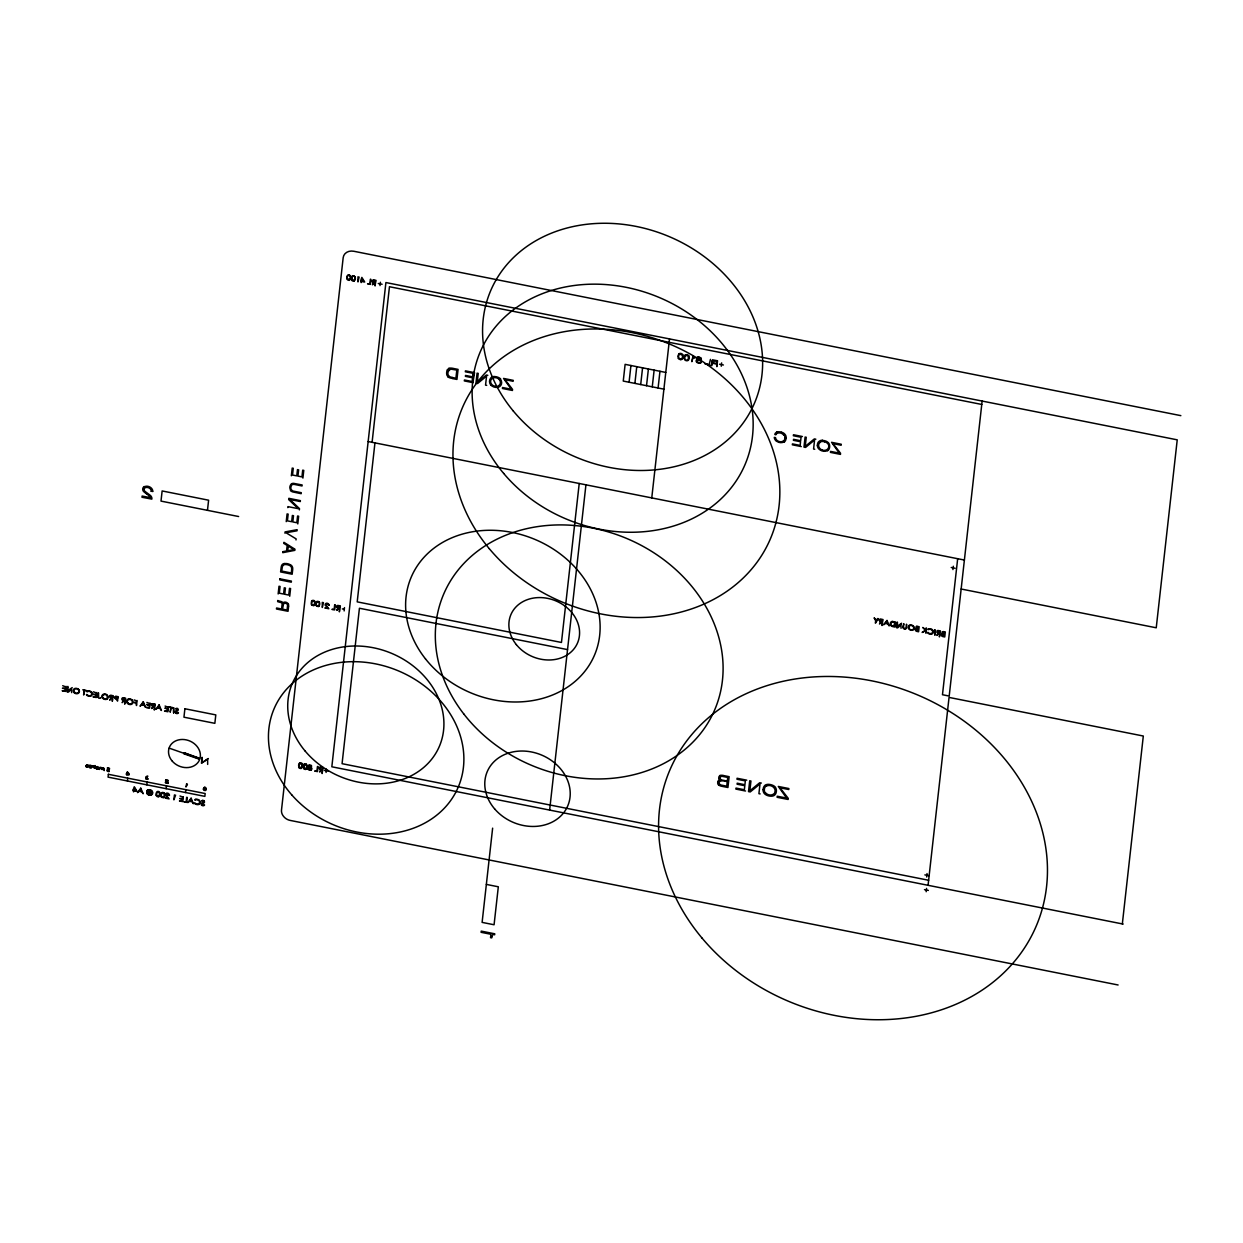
<?xml version="1.0" encoding="UTF-8"?>
<svg xmlns="http://www.w3.org/2000/svg" width="1243" height="1243" viewBox="0 0 1243 1243"><rect width="100%" height="100%" fill="white"/><g stroke="black" fill="none" stroke-linecap="round" stroke-linejoin="round"><path stroke-width="1.5" d="M763.078 789.647L763.078 789.958A6.697 5.593 23 0 0 764.336 793.547A6.852 5.718 23 0 0 768.298 795.784L768.671 795.893A11.218 9.369 23 0 0 769.821 796.095L770.893 796.188A6.448 5.376 23 0 0 774.14 795.473A6.852 5.718 23 0 0 776.191 792.257A7.8 6.51 23 0 0 775.212 786.974A6.572 5.485 23 0 0 771.794 784.97L771.095 784.737A11.218 9.369 23 0 0 769.945 784.488L769.215 784.395A6.697 5.593 23 0 0 765.284 785.063A7.8 6.51 23 0 0 763.186 789.662M786.135 437.831L786.073 436.697A5.127 4.288 23 0 0 784.908 434.258A5.252 4.397 23 0 0 782.251 432.44L781.303 432.129M177.842 709.629L176.615 708.898A2.47 2.066 23 0 0 175.978 709.318L175.822 708.665A4.754 3.962 23 0 1 176.382 708.37A1.678 1.398 23 0 1 177.096 708.386L177.19 708.386A1.616 1.336 23 0 1 177.889 708.634L177.951 710.545A4.335 3.62 23 0 1 177.531 710.778L177.019 711.027A3.76 3.139 23 0 0 175.931 711.602L175.76 711.928M903.49 627.606L904.034 628.337M110.021 696.562L110.472 697.354A2.859 2.377 23 0 0 111.186 697.572L112.383 697.82L112.569 696.127L111.513 695.909A1.864 1.554 23 0 0 110.674 695.878L110.301 696.018M115.024 697.478L115.506 698.364A2.968 2.47 23 0 0 116.189 698.566L117.386 698.815L117.572 697.121L116.516 696.903A1.989 1.663 23 0 0 115.677 696.872L115.319 696.997M122.482 699.079L123.041 699.871A2.377 1.989 23 0 0 123.647 700.042L124.844 700.306L125.03 698.597L124.051 698.411A3.03 2.533 23 0 0 123.181 698.364L123.181 698.364M152.066 704.843L152.563 705.729A2.968 2.47 23 0 0 153.231 705.931L154.427 706.179L154.629 704.486L153.635 704.284A2.222 1.849 23 0 0 152.718 704.237L152.345 704.377M337.148 606.646L337.63 607.532A2.968 2.47 23 0 0 338.314 607.734L339.51 607.982L339.696 606.273L338.717 606.087A2.222 1.849 23 0 0 337.801 606.04L337.443 606.164M98.026 696.562L98.446 692.802L98.617 696.608A2.735 2.284 23 0 0 98.601 697.183M316.344 603.927L316.375 603.554A5.05 4.226 23 0 1 316.608 602.482A2.315 1.927 23 0 1 317.043 602.063L317.089 602.016M62.709 685.701L65.444 686.757L65.273 688.311L62.43 688.249L65.211 688.808L64.993 690.797L62.15 690.735L65.506 691.403L66.065 686.369M93.443 691.807L96.177 692.864L96.006 694.417L93.241 694.386L95.96 694.915L95.727 696.903L92.976 696.857L96.255 697.509L96.814 692.475M94.732 768.112L95.012 765.564L95.043 768.267M104.148 768.609C103.992 773.783 104.987 767.273 102.563 768.158M152.532 491.436L151.211 491.249M134.182 699.918L136.435 700.866L136.248 702.419L133.902 702.466L136.202 702.916L136.497 705.511L137.056 700.477M127.392 780.977L127.718 778.149M146.892 702.435L149.548 703.476L149.362 705.03L146.658 704.486L149.315 705.527L149.098 707.516L146.332 707.469L149.611 708.122L150.17 703.087M146.829 784.83L147.14 782.002M148.554 793.298L148.88 791.325A2.3 1.927 23 0 1 149.3 791.107L149.346 791.123A1.694 1.414 23 0 1 151.102 791.822A2.082 1.74 23 0 1 150.931 793.904L149.75 793.966M165.086 706.055L167.821 707.112L167.65 708.665L164.853 708.106L167.587 709.163L167.37 711.136L164.527 711.089L167.883 711.757L168.458 706.723M166.174 788.683L166.484 785.84M174.44 794.883L173.88 799.855L175.589 795.116M207.472 510.329L208.606 500.199L162.134 490.954L161 501.1L238.625 516.529M180.017 796.002L182.659 797.027L182.488 798.581L179.738 798.55L182.441 799.078L182.224 800.989L179.458 800.958L182.737 801.611L183.296 796.654M185.518 792.521L185.828 789.693M186.652 797.322L186.155 801.844L183.886 801.828L186.668 802.388L187.227 797.431M278.152 593.968L279.007 586.245L280.079 586.463L279.333 593.191L283.59 594.045L284.29 587.799L285.439 588.032L284.74 594.263L288.749 595.071L289.51 588.343L290.567 588.545L289.712 596.267M284.942 533.185L285.082 531.911L297.139 529.673L297.015 530.808L285.999 532.75L296.114 538.887L296.005 539.944M286.232 521.64L287.086 513.918L288.158 514.12L287.397 520.864L291.67 521.703L292.369 515.472L293.503 515.705L292.82 521.936L296.828 522.728L297.59 516L298.646 516.218L297.792 523.94M287.801 507.61L287.91 506.616L298.32 508.682L288.687 499.608L288.827 498.334L300.386 500.634L300.293 501.55L289.883 499.484L299.501 508.636L299.345 509.91M291.344 475.805L292.214 468.083L293.27 468.285L292.525 475.028L296.782 475.867L297.481 469.636L298.631 469.854L297.932 476.1L301.956 476.892L302.702 470.165L303.774 470.382L302.904 478.104M283.062 605.527L282.643 609.21L287.071 610.08L287.475 606.475A7.163 5.982 23 0 0 287.459 604.751L287.226 604.253A2.268 1.896 23 0 0 283.87 603.663M288.562 606.475L288.034 611.292L276.474 608.992L276.583 607.998L281.586 608.992L282.052 604.751A2.253 1.88 23 0 0 280.794 602.218M357.984 276.785L357.984 281.928L359.118 277.018M322.294 602.311L322.31 607.454L323.444 602.544M370.352 279.24L369.855 283.777L367.586 283.839L370.367 284.383L370.927 279.364M334.678 604.766L334.165 609.303L331.897 609.365L334.693 609.909L335.253 604.89M317.462 766.465L316.949 771.002L314.681 771.048L317.462 771.608L318.037 766.574M380.032 285.579L380.405 282.254M326.086 772.447L326.458 769.122M344.125 610.919L344.497 607.594M372.092 442.322L389.463 286.729L981.768 404.457M374.951 442.881L357.207 601.861L561.463 642.46L579.222 483.48M492.632 828.149L482.113 922.384L494.077 924.761L498.319 886.787L486.355 884.41M491.824 936.756L491.7 937.89L490.55 937.673L490.923 934.27L481.088 932.312L481.227 931.116L494.745 933.804L494.636 934.783A2.921 2.439 23 0 0 492.57 934.907A3.869 3.232 23 0 0 491.902 936.771M549.624 810.079L585.935 484.817M629.067 382.222L630.931 365.504M634.893 383.388L636.758 366.669M640.704 384.538L642.569 367.819M646.531 385.703L648.395 368.985M652.264 386.837L654.129 370.119M658.091 388.002L659.955 371.284M651.767 497.899L669.511 338.919M721.266 366.234L721.639 362.894M925.957 628.088L925.755 629.921L922.85 627.466L925.382 630.217L922.12 632.454L925.662 630.776L925.973 633.231L926.532 628.197M952.93 569.574L953.303 566.233M957.669 558.713L942.474 694.728L949.201 696.064L982.141 401.069M926.656 876.983L927.029 873.58M926.175 891.728L926.548 888.403M928.07 885.296L949.046 697.416L1143.311 736.027L1122.336 923.906M303.836 766.154L303.789 766.543A5.05 4.226 23 0 0 303.774 767.661A3.139 2.61 23 0 0 304.24 768.407M473.195 381.011L474.546 372.667L465.441 370.849L465.348 371.781L473.055 373.304L472.651 376.847L465.519 375.433L465.426 376.349L472.558 377.763L472.138 381.523L464.431 380.001L464.323 380.917L473.257 382.689M165.816 780.573L168.256 781.21L168.054 780.418A1.663 1.383 23 0 0 165.909 779.889L165.894 779.858M942.707 632.64L943.049 632.159A1.771 1.476 23 0 1 943.934 632.174L943.95 633.759A3.03 2.533 23 0 1 943.266 633.573L942.707 632.765M347.527 276.21L347.589 276.024A1.569 1.321 23 0 1 349.842 275.558M352.189 277.142L352.266 276.956A1.569 1.321 23 0 1 354.504 276.49L354.426 276.692M85.783 766.045L86.482 767.149L87.942 766.884M184.088 752.776L183.731 753.724L198.492 758.898L198.756 757.935L184.088 752.776L198.616 758.416M161.683 793.655L162.957 792.972L164.138 794.075A4.055 3.387 23 0 1 164.169 795.069L164.123 795.691A4.055 3.387 23 0 1 163.905 796.639A1.88 1.569 23 0 1 163.284 797.229L161.404 796.188A3.947 3.294 23 0 1 161.683 793.655M88.377 765.921L87.663 764.771L86.342 765.284M915.392 629.176L915.423 629.113A1.896 1.585 23 0 0 916.961 631.428L918.593 631.755L919.152 626.721L917.924 626.488A2.641 2.206 23 0 0 916.914 626.379M942.458 631.941L943.08 631.63A2.641 2.206 23 0 1 943.965 631.693L945.301 631.926L944.742 636.96L943.095 636.634A2.284 1.911 23 0 1 941.743 635.934A1.833 1.523 23 0 1 941.914 633.946M448.49 370.445L450.976 369.14L456.818 370.088L455.917 378.229L452.141 377.468M109.213 771.017L109.229 771.468A1.864 1.554 23 0 1 107.147 771.002L107.255 769.293A1.989 1.663 23 0 1 108.359 769.215M201.49 803.413L201.568 803.32A6.464 5.392 23 0 1 202.656 802.683L203.526 802.341M102.112 767.91L101.988 768.065A1.927 1.616 23 0 0 101.522 767.723L101.413 767.63A2.035 1.709 23 0 0 100.854 767.459C99.176 766.108 99.3 771.81 99.906 768.345A1.678 1.398 23 0 1 100.124 767.754M283.777 603.57L283.42 604.051A7.038 5.873 23 0 0 283.078 605.527M877.76 618.501L876.051 620.257L874.155 617.787L875.662 620.77L875.398 623.178L878.413 618.626M681.801 358.668C685.142 353.898 676.518 352.251 678.942 358.108A1.88 1.569 23 0 0 681.785 358.652M166.624 794.028L169.436 795.489A2.766 2.315 23 0 0 169.048 794.153A1.88 1.569 23 0 0 165.707 795.38M151.926 703.942L152.78 703.678M309.181 765.564L311.061 766.03L310.051 767.086A1.631 1.352 23 0 1 309.056 766.511L309.025 766.48M312.413 601.084L312.366 601.13A2.315 1.927 23 0 0 311.962 601.55M153.309 706.459L151.739 708.541C156.836 700.322 152.563 718.967 155.251 704.097L154.101 703.864A8.887 7.427 23 0 0 153.293 703.74L153.293 703.74M697.913 357.673L697.743 359.305M102.408 768.221L102.439 768.19A1.725 1.429 23 0 0 102.221 768.749C102.19 771.53 101.802 766.574 100.232 767.708M905.65 628.476L905.153 628.616A1.694 1.414 23 0 1 903.987 628.399M915.92 628.694L915.811 628.756A2.3 1.927 23 0 0 915.47 629.005M177.423 710.188L176.568 710.576A6.464 5.392 23 0 0 175.465 711.214A1.647 1.383 23 0 0 177.563 713.498A2.952 2.455 23 0 0 178.464 712.907L177.935 712.519M202.034 803.708L202.189 803.6A6.728 5.625 23 0 1 203.184 803.133A9.897 8.266 23 0 1 203.634 802.869L203.945 802.729M149.176 791.527L150.869 792.941L149.02 792.879A2.377 1.973 23 0 1 148.942 792.117L148.942 792.071A1.554 1.305 23 0 1 149.16 791.558M165.801 779.905L165.583 781.101M85.938 765.859L87.787 765.812M712.472 360.206L712.705 360.113A3.527 2.937 23 0 1 714.305 360.175L717.522 360.781L716.854 366.654L716.481 364.044L713.466 363.453A1.973 1.647 23 0 0 712.674 363.376A1.694 1.414 23 0 0 712.239 363.997L712.037 364.758A3.418 2.843 23 0 1 711.788 365.644L711.043 365.504A6.821 5.702 23 0 0 711.353 364.587L711.555 363.857A2.393 2.004 23 0 1 711.804 363.205M697.385 360.252C695.055 362.086 700.306 363.546 701.332 361.682A3.03 2.533 23 0 1 700.524 363.111M163.517 797.68L161.621 797.338A2.206 1.849 23 0 1 160.844 796.25M373.242 280.514L373.49 280.452A2.377 1.989 23 0 1 374.096 280.514L375.386 280.747L375.2 282.456L374.127 282.239A1.833 1.538 23 0 1 372.791 281.71M87.771 766.993L86.264 766.667M102.252 767.817L103.06 767.879A2.595 2.175 23 0 1 103.713 768.065M109.027 771.142C104.428 770.272 110.503 770.07 109.539 768.376L107.318 767.925L109.182 768.594L108.84 769.386M86.559 764.989L87.958 765.253M312.568 600.959L314.044 601.255A1.88 1.569 23 0 1 314.463 602.063A4.04 3.372 23 0 1 314.106 604.58M317.229 601.892L318.705 602.171A1.88 1.569 23 0 1 319.14 602.979A4.04 3.372 23 0 1 318.783 605.512M304.69 764.507L306.586 765.533M942.085 633.852L942.178 633.821A2.75 2.3 23 0 1 942.753 633.728A3.605 3.014 23 0 1 942.318 633.293L942.225 633.2A2.02 1.694 23 0 1 942.303 631.864M916.899 628.958L915.905 629.579L916.448 630.683A2.222 1.849 23 0 0 917.334 630.978L917.971 629.098A5.764 4.817 23 0 0 917.334 629.005L917.334 629.005M110.736 695.319L109.99 695.49A1.802 1.507 23 0 0 109.446 696.422L111.264 698.1L109.617 700.166C114.946 692.506 110.565 709.458 113.206 695.738L112.056 695.521A8.887 7.427 23 0 0 111.248 695.381L111.093 695.365M202.469 800.461L202.562 800.445A2.75 2.3 23 0 1 203.899 800.632M115.77 696.329L114.449 697.37L115.459 698.861A4.91 4.102 23 0 0 116.298 699.094C118.675 701.58 116.656 702.916 118.209 696.733L117.06 696.5A9.758 8.142 23 0 0 116.205 696.375L115.987 696.344M146.177 777.341L145.819 778.848A2.004 1.663 23 0 0 147.948 779.19C149.595 777.932 144.701 780.029 146.254 777.605A3.03 2.533 23 0 1 147.125 777.636L147.233 777.388A1.864 1.554 23 0 1 146.425 777.093C148.865 776.347 147.699 775.15 145.944 776.984A1.896 1.585 23 0 0 146.348 777.326L146.363 777.357M822.478 440.426L823.456 440.519A10.317 8.608 23 0 1 824.824 440.783L825.15 440.877A5.904 4.941 23 0 1 828.708 443.129A5.485 4.584 23 0 1 829.609 445.615L829.656 446.781A11.109 9.276 23 0 1 829.532 447.682L829.314 448.521A5.485 4.584 23 0 1 827.652 450.696M943.266 634.179L943.453 634.194A6.448 5.376 23 0 1 944.121 634.287L943.484 636.198A3.216 2.688 23 0 1 942.52 635.857L942.38 634.365A1.6 1.336 23 0 1 943.033 634.132M680.682 359.584L680.527 359.569A2.657 2.222 23 0 1 678.305 358.419M338.22 605.527L338.376 605.543A8.887 7.427 23 0 1 339.184 605.667L340.333 605.9C337.63 620.754 341.918 602.125 336.822 610.344L338.391 608.262A4.661 3.884 23 0 1 337.381 607.936L337.257 607.889A1.958 1.631 23 0 1 336.791 607.33A1.678 1.398 23 0 1 336.977 605.714A1.88 1.569 23 0 1 337.863 605.465M86.668 766.076L87.492 766.17A4.335 3.62 23 0 0 88.253 766.108M123.616 697.851L123.71 697.867A8.887 7.427 23 0 1 124.518 697.991L125.667 698.224C122.964 713.078 127.252 694.449 122.156 702.668L123.803 700.601A3.791 3.17 23 0 1 122.669 700.229M495.429 376.613L495.102 376.582A6.215 5.19 23 0 0 491.436 377.142M1180.85 415.644L353.789 251.257A9.96 8.313 23 0 0 343.177 257.689L281.493 810.156A9.944 8.297 23 0 0 283.73 816.589A9.664 8.064 23 0 0 290.225 820.427L1118.11 984.984M378.26 283.497L382.114 284.259M710.468 359.367L709.131 364.541L704.874 363.702L709.815 365.256M714.414 360.734L716.791 361.216L716.543 363.484L714.088 362.987A2.797 2.331 23 0 1 712.674 362.505L712.907 360.734A3.123 2.61 23 0 1 714.399 360.796M700.648 359.445L701.316 359.584A3.356 2.812 23 0 0 700.912 357.937M719.557 364.23L723.41 364.991M665.766 372.434L625.12 364.354L623.256 381.073L663.902 389.152M802.403 436.526L793.469 434.755L793.345 435.734L801.051 437.272L800.663 440.737L793.531 439.323L793.422 440.317L800.554 441.731L800.15 445.414L792.444 443.891L792.335 444.808L801.269 446.579M815.843 439.199L814.367 438.903L805.231 446.361L806.256 437.287L805.107 437.054L803.972 447.123L805.542 447.433L814.569 440.038L813.575 449.034L814.709 449.251M487.831 375.308L486.355 375.013L477.234 382.393L478.229 373.397L477.079 373.164L475.96 383.232L477.514 383.543L486.557 376.132L485.547 385.128L486.697 385.361M775.958 434.677L774.809 434.444A4.568 3.822 23 0 1 776.797 432.129M840.532 454.394L830.448 452.39L830.557 451.395L839.258 453.12L831.583 442.322L841.247 444.248L841.138 445.243L833.028 443.627L840.641 453.4M452.763 378.618L456.942 379.441L458.077 369.389L453.881 368.549A10.861 9.058 23 0 0 448.863 368.223M512.52 390.488L502.436 388.484L502.545 387.505L511.23 389.23L503.555 378.431L513.235 380.358L513.126 381.275L505.015 379.659L512.629 389.51M368.146 441.529L964.397 560.049M951.237 567.492L955.09 568.253M961.15 589.011L1156.239 627.793L1177.23 439.836L385.905 282.549L331.834 766.791L1123.159 924.077M901.61 623.24L897.166 626.27C898.875 613.017 892.179 636.369 900.911 624.328L901.051 628.274M918.018 628.601L917.862 626.985A2.222 1.849 23 0 0 916.946 626.938L916.697 628.01M150.481 497.697L142.122 496.035L141.982 497.247L151.832 499.127A4.646 3.869 23 0 0 151.724 497.495A5.733 4.786 23 0 0 150.823 495.91A5.687 4.739 23 0 0 150.263 495.351L146.456 492.477A9.385 7.846 23 0 1 144.825 491.171A2.626 2.191 23 0 1 144.204 490.224L144.172 490.115M567.538 649.607L359.429 608.247L342.074 763.684L928.63 880.262M329.084 605.263L327.064 603.647L326.148 605.31A4.661 3.9 23 0 0 326.427 605.745L326.598 605.978M342.338 608.899L344.311 609.288M722.991 775.446L729.144 776.673L727.932 787.503L721.857 786.306A10.146 8.468 23 0 1 720.303 785.902L718.982 785.219A2.284 1.911 23 0 1 718.594 784.861M746.763 780.169L737.083 778.258L736.975 779.237L745.334 780.899L744.914 784.737L737.208 783.199L737.099 784.193L744.806 785.716L744.355 789.756L735.996 788.093L735.872 789.087L745.551 791.014M761.353 783.074L759.706 782.748L749.855 790.781L750.943 781.008L749.715 780.759L748.504 791.605L750.228 791.946L760.001 783.96L758.914 793.671L760.141 793.92M788.171 799.482L777.108 797.291L777.232 796.219L786.648 798.099L778.32 786.446L788.885 788.544L788.777 789.538L780.014 787.798L788.295 798.426M72.218 687.597L67.775 690.688C69.515 677.466 62.756 700.524 71.504 688.762L71.659 692.631M86.078 690.347L82.877 689.71L84.136 690.471L83.623 695.008L84.71 690.58L86.016 690.844M172.637 707.547L169.436 706.925L170.695 707.671L170.182 712.208L171.27 707.795L172.575 708.044M924.87 874.886L928.816 875.662M324.314 770.365L328.245 771.142M924.481 889.646L928.335 890.423M208.327 758.541L202.158 762.736L202.096 757.298L201.444 763.171L207.597 759.038L207.674 764.414M91.516 766.962L88.89 766.434A2.098 1.756 23 0 1 89.294 765.377A1.616 1.352 23 0 1 91.516 765.921A1.616 1.352 23 0 1 91.329 767.786L89.341 766.9A1.896 1.585 23 0 0 89.605 767.382M98.554 768.36L95.851 767.832A1.647 1.383 23 0 1 96.41 766.807A1.616 1.352 23 0 1 98.57 767.319A1.616 1.352 23 0 1 98.383 769.199L96.581 769.075A1.647 1.383 23 0 0 98.679 768.407M167.634 783.028L165.257 782.562L168.023 783.401M147.358 793.562L146.954 793.485A3.869 3.216 23 0 0 147.824 794.479A3.325 2.781 23 0 0 150.869 795.038M917.878 628.57L917.94 628.585A2.859 2.377 23 0 1 917.085 628.368A1.896 1.585 23 0 1 916.697 628.01M824.591 441.747L824.855 441.824A4.723 3.947 23 0 1 827.543 443.456M280.638 602.498L279.085 602.047A8.297 6.914 23 0 1 277.655 601.612L277.733 600.478A7.427 6.199 23 0 0 279.535 601.099L280.747 601.441A3.807 3.17 23 0 1 282.379 602.156A2.331 1.942 23 0 1 282.72 603.43A3.139 2.61 23 0 1 283.963 602.249A3.247 2.704 23 0 1 288.034 603.678M693.004 355.98L691.854 361.682L692.988 357.564L694.961 357.953L694.355 357.331A1.6 1.336 23 0 1 692.708 355.98M169.188 748.146L199.501 758.743M937.377 632.92A2.439 2.035 23 0 0 938.527 633.293L936.865 635.391C941.976 627.171 937.688 645.816 940.392 630.947L938.9 630.652A4.817 4.024 23 0 0 937.921 630.512A1.88 1.569 23 0 0 937.051 630.791L937.408 632.889M203.868 800.71L204.505 801.844A1.802 1.507 23 0 1 204.178 802.621M720.318 784.721L720.179 784.659A2.004 1.678 23 0 1 719.65 784.271C716.512 779.843 725.834 780.309 727.202 782.08L726.735 786.182L722.059 785.25A6.557 5.469 23 0 1 720.303 784.753M89.543 767.677L89.589 767.708A1.647 1.383 23 0 0 91.625 767.009M306.415 764.367L306.539 764.445A4.335 3.62 23 0 1 305.933 769.106M299.408 767.925L299.345 767.894A2.346 1.958 23 0 1 298.646 766.853M301.816 763.466L301.863 763.513A4.335 3.62 23 0 1 301.257 768.19M167.479 782.204L166.469 781.505M166.795 782.111L166.95 782.235A4.04 3.372 23 0 1 167.448 782.624L167.556 782.748M146.332 493.689L147.529 494.574A23.353 19.484 23 0 1 149.502 496.159M96.488 769.013L96.395 768.298A1.896 1.585 23 0 0 96.659 768.795M304.255 768.407L306.291 768.158A4.257 3.543 23 0 0 306.508 765.548M316.794 605.776L316.841 605.823A3.139 2.61 23 0 1 316.39 605.046A5.05 4.226 23 0 1 316.359 603.927M312.133 604.859L312.164 604.89A3.139 2.61 23 0 1 311.713 604.114A4.257 3.558 23 0 1 312.024 601.581M372.853 282.301L372.947 282.363A3.791 3.17 23 0 0 374.065 282.72L372.418 284.802C377.748 277.142 373.366 294.094 376.007 280.374L374.516 280.079A4.817 4.024 23 0 0 373.537 279.924L372.714 280.188A1.74 1.461 23 0 0 372.279 281.058M128.309 703.196L128.371 703.243A2.983 2.486 23 0 1 127.578 702.326M93.085 766.341C91.92 763.73 95.556 770.676 93.349 766.853A1.663 1.398 23 0 0 93.147 766.309M205.685 788.062C204.085 785.7 202.36 791.138 205.546 790.284A2.906 2.424 23 0 0 205.701 788.171L205.779 788.155M308.482 766.496L308.652 765.253A1.569 1.305 23 0 1 309.305 764.865L310.968 765.253A1.569 1.305 23 0 1 311.527 765.828L311.434 767.086A1.756 1.461 23 0 1 310.734 767.459M166.717 795.831L166.671 795.753A4.972 4.149 23 0 1 166.344 795.302L166.329 795.225A2.331 1.942 23 0 1 166.453 793.92M166.624 795.691L169.126 798.907L165.195 798.115L167.945 798.239L166.438 796.312A6.774 5.656 23 0 1 165.832 795.349M326.427 605.745L328.867 608.759L324.858 607.967L327.608 607.998L325.915 605.854A4.91 4.102 23 0 1 325.48 605.201M100.512 697.572L100.73 697.96A2.066 1.725 23 0 1 99.937 698.255L99.891 698.255A1.678 1.398 23 0 1 98.43 697.944M167.96 782.904L167.991 782.981A1.896 1.585 23 0 0 167.712 782.469M937.253 632.003L937.688 632.501A1.864 1.554 23 0 0 938.589 632.827L939.568 633.029L939.755 631.335L938.558 631.087A2.968 2.47 23 0 0 937.859 631.009M201.863 804.47L202.78 805.231A1.709 1.414 23 0 0 204.038 804.656L204.567 804.998A2.874 2.408 23 0 1 203.65 805.697A1.958 1.631 23 0 1 201.568 805.091A1.678 1.398 23 0 1 201.148 804.035A3.216 2.688 23 0 1 201.506 803.429M175.745 712.488L176.692 713.14A1.694 1.414 23 0 0 177.858 712.488M879.873 620.599L880.308 621.096A1.864 1.554 23 0 0 881.209 621.422L882.188 621.624L882.375 619.931L881.24 619.698A2.843 2.377 23 0 0 880.448 619.589M319.979 768.609L320.492 769.246A2.377 1.989 23 0 0 321.098 769.417L322.294 769.666L322.481 767.972L321.284 767.739A2.843 2.377 23 0 0 320.554 767.646M98.026 697.261L98.026 697.292A5.966 4.988 23 0 1 98.042 696.562M352.064 279.582L353.991 280.53A2.066 1.725 23 0 0 354.55 280.032M347.387 278.587L349.314 279.597A2.066 1.725 23 0 0 349.889 279.1A5.112 4.257 23 0 0 349.936 275.713M203.93 801.673L202.858 800.958A2.408 2.004 23 0 0 202.05 801.393L201.661 800.958A3.341 2.781 23 0 1 202.469 800.445M817.366 445.569L817.366 445.274A9.649 8.048 23 0 1 817.412 444.652A6.091 5.096 23 0 1 822.431 440.177M891.386 622.588A1.74 1.461 23 0 1 892.598 622.09L892.754 622.09A7.054 5.889 23 0 1 893.981 622.246L894.836 622.401L893.733 626.317A7.707 6.433 23 0 1 892.023 625.835A2.346 1.958 23 0 1 891.107 624.996A2.641 2.206 23 0 1 891.324 622.541M892.256 621.36A3.325 2.766 23 0 0 890.547 625.011A2.937 2.455 23 0 0 891.417 626.068A3.838 3.201 23 0 0 893.018 626.643L894.898 627.047L895.473 622.013L894.23 621.78A9.789 8.173 23 0 0 892.334 621.531M906.52 628.352A3.682 3.076 23 0 0 906.722 627.311L906.535 624.219L906.194 627.264A3.667 3.061 23 0 1 906.1 627.808M906.411 628.29A1.896 1.585 23 0 1 902.962 627.715A5.578 4.661 23 0 1 902.915 626.55L903.832 623.675L903.475 626.876A3.543 2.952 23 0 0 903.443 627.389M909.301 626.052A2.564 2.144 23 0 1 912.782 626.161A2.564 2.144 23 0 1 913.217 629.253A2.564 2.144 23 0 1 909.752 629.3M909.053 628.321A2.331 1.942 23 0 1 909.286 626.239M909.814 629.284A1.663 1.398 23 0 1 909.006 628.337M909.161 625.291A3.465 2.89 23 0 1 913.061 625.742A3.263 2.719 23 0 1 914.025 626.876A3.03 2.517 23 0 1 912.859 630.092A3.03 2.517 23 0 1 908.959 628.942A3.03 2.517 23 0 1 909.41 625.524M916.604 628.538A3.605 3.014 23 0 1 916.169 628.103L916.075 627.995A1.787 1.492 23 0 1 916.775 626.208M932.499 630.838A3.061 2.548 23 0 1 932.747 631.957A2.735 2.284 23 0 1 927.946 632.361L927.464 632.578A3.993 3.341 23 0 0 928.381 633.495L928.443 633.573A4.242 3.543 23 0 0 929.904 634.07A3.201 2.672 23 0 0 932.405 633.744A3.263 2.719 23 0 0 932.623 629.983A3.263 2.735 23 0 0 928.987 628.865A2.268 1.896 23 0 0 927.822 629.393L928.335 629.673A3.309 2.75 23 0 1 929.236 629.284M932.545 630.822A3.543 2.952 23 0 0 931.815 629.983L931.768 629.921A2.704 2.253 23 0 0 929.267 629.346M77.874 689.337A2.688 2.253 23 0 0 75.279 688.824A2.983 2.486 23 0 0 74.425 689.43L74.409 689.43A2.595 2.16 23 0 0 77.967 692.926A2.3 1.927 23 0 0 78.791 691.512A2.315 1.942 23 0 0 78.651 690.378A2.533 2.113 23 0 0 77.843 689.383M78.154 689.042A3.418 2.859 23 0 0 74.425 688.669A3.014 2.517 23 0 0 74.052 692.429M78.169 689.01A3.216 2.688 23 0 1 79.164 690.191M79.117 690.207A3.107 2.595 23 0 1 78.325 693.252M78.356 693.299A3.309 2.766 23 0 1 73.912 692.522M87.942 690.875A4.009 3.356 23 0 0 86.777 691.419L87.165 691.869A2.626 2.191 23 0 1 88.129 691.419A2.859 2.393 23 0 1 90.615 691.916M87.973 690.953A3.543 2.952 23 0 1 92.619 694.138M92.246 694.107A3.372 2.812 23 0 1 91.345 695.831A3.232 2.704 23 0 1 88.859 696.158A3.278 2.75 23 0 1 87.383 695.645A2.626 2.191 23 0 1 86.435 694.682L86.87 694.495A3.03 2.533 23 0 0 90.801 695.521A2.766 2.3 23 0 0 91.438 692.864A2.206 1.849 23 0 0 90.599 691.947M103.977 694.526A2.688 2.253 23 0 1 106.572 695.039M103.045 695.179A1.787 1.492 23 0 1 104.024 694.651M103.635 698.302A2.533 2.113 23 0 1 102.874 695.101M106.478 695.117A2.533 2.113 23 0 1 107.209 696.127M106.541 698.488A2.408 2.004 23 0 1 103.589 698.348M106.618 698.582A2.3 1.927 23 0 0 107.488 697.214A2.315 1.942 23 0 0 107.349 696.08M107.116 699.141A3.325 2.781 23 0 0 107.768 695.925A4.117 3.449 23 0 0 106.991 694.853L106.867 694.697A3.589 2.999 23 0 0 103.06 694.386A3.154 2.641 23 0 0 102.625 698.131A3.341 2.781 23 0 0 107.069 699.125M122.622 700.275A1.569 1.305 23 0 1 122.109 699.654A1.663 1.398 23 0 1 122.311 698.038A1.88 1.569 23 0 1 123.197 697.789M128.806 699.452A2.393 2.004 23 0 1 131.307 700.073A2.61 2.175 23 0 1 131.867 703.305A2.61 2.175 23 0 1 128.34 703.429M128.868 699.591A1.787 1.492 23 0 0 127.889 700.104A2.61 2.175 23 0 0 127.47 702.419M153.309 706.475A4.661 3.884 23 0 1 152.299 706.148L151.662 705.48A1.6 1.336 23 0 1 151.926 703.958M147.296 793.593A3.356 2.812 23 0 0 149.144 794.836A3.216 2.688 23 0 0 150.76 794.79A2.874 2.393 23 0 0 151.273 790.672A3.325 2.781 23 0 0 147.948 790.004A2.175 1.818 23 0 0 147.249 792.366L147.296 792.475A2.579 2.144 23 0 0 147.731 793.081M147.824 793.485A2.983 2.486 23 0 1 147.109 792.614A2.657 2.222 23 0 1 146.86 791.356L146.86 791.309A2.408 2.004 23 0 1 147.047 790.579A2.455 2.051 23 0 1 147.824 790.02A1.663 1.383 23 0 1 148.787 789.725A3.092 2.579 23 0 1 151.428 790.486A3.931 3.278 23 0 1 152.407 791.605A3.698 3.092 23 0 1 152.143 794.401A3.931 3.278 23 0 1 150.869 795.023M158.762 796.639A4.024 3.356 23 0 0 159.461 792.024A1.756 1.461 23 0 0 156.571 792.35A5.485 4.584 23 0 0 156.276 795.318M158.809 796.685A1.554 1.305 23 0 1 156.898 796.297A2.206 1.849 23 0 1 156.167 795.318M164.154 792.941A4.086 3.403 23 0 1 163.486 797.54M160.937 796.25A5.485 4.584 23 0 1 161.264 793.298M161.248 793.283A1.756 1.461 23 0 1 164.014 792.941M195.819 799.28A2.268 1.896 23 0 0 194.669 799.855L195.12 800.228A2.346 1.958 23 0 1 196.083 799.746A2.704 2.253 23 0 1 198.538 800.337L198.662 800.43A3.543 2.952 23 0 1 199.393 801.284A2.486 2.066 23 0 1 198.6 803.739M195.835 799.327A3.263 2.735 23 0 1 199.408 800.476M199.486 800.43A3.17 2.641 23 0 1 199.144 804.081M199.253 804.205A3.232 2.704 23 0 1 196.751 804.501A4.817 4.024 23 0 1 195.291 804.035A4.195 3.496 23 0 1 194.296 803.04L194.84 802.854A2.719 2.268 23 0 0 198.631 803.786M166.453 781.816A2.781 2.331 23 0 1 165.552 781.132M299.392 764.15A2.16 1.802 23 0 1 300.029 763.59L301.909 764.6A4.257 3.543 23 0 1 301.567 767.195L299.579 767.475A3.139 2.61 23 0 1 299.175 766.745A5.05 4.226 23 0 1 299.143 765.626L299.159 765.222A4.925 4.117 23 0 1 299.392 764.165M301.334 768.438A2.906 2.424 23 0 1 299.314 768.096M298.926 766.791A4.661 3.884 23 0 1 299.641 762.953M299.889 762.876A2.906 2.424 23 0 1 301.894 763.342M303.898 766.17A3.636 3.045 23 0 1 304.551 764.398M305.933 769.417A2.906 2.424 23 0 1 303.929 768.951L303.96 768.78A2.346 1.958 23 0 1 303.323 767.786M303.603 767.723A4.661 3.884 23 0 1 304.317 763.886M304.504 763.855A2.906 2.424 23 0 1 306.508 764.196M309.227 767.149A1.756 1.461 23 0 1 308.621 766.527M308.062 769.386A1.771 1.492 23 0 1 309.087 767.102M310.719 767.459A2.051 1.709 23 0 1 311.589 768.19M311.636 768.174A2.16 1.802 23 0 1 311.201 770.054M311.061 769.93A2.035 1.709 23 0 1 308.171 769.324M319.684 767.351A1.74 1.461 23 0 0 320.041 769.51A5.003 4.18 23 0 0 321.176 769.961L319.606 772.027C324.703 763.823 320.414 782.453 323.118 767.584L321.517 767.273A4.817 4.024 23 0 0 320.647 767.149A1.88 1.569 23 0 0 319.777 767.444M313.656 605.45A2.206 1.849 23 0 1 312.009 605.123M314.463 604.813A4.801 4.009 23 0 0 314.51 600.851A2.066 1.725 23 0 0 312.335 600.509A1.787 1.492 23 0 0 311.558 601.192L311.372 604.642L313.935 605.605A2.797 2.346 23 0 0 314.665 604.937M318.317 606.382A2.206 1.849 23 0 1 316.685 606.056M319.187 601.783A4.801 4.009 23 0 1 319.14 605.745M319.342 605.869A2.797 2.346 23 0 1 318.596 606.537L316.048 605.574L316.204 602.109A1.787 1.492 23 0 1 317.012 601.457A2.066 1.725 23 0 1 319.063 601.845M325.278 605.232A1.927 1.616 23 0 1 328.525 604.005A2.595 2.16 23 0 1 329.162 605.263M290.442 490.565A4.739 3.962 23 0 0 293.783 492.135L301.163 493.689L301.272 492.694L294.14 491.28A3.791 3.17 23 0 1 291.452 489.96M290.784 490.379A6.153 5.143 23 0 1 291.53 483.947M291.437 483.838A4.086 3.418 23 0 1 293.721 483.372L302.142 484.972L302.033 485.966L294.902 484.537A3.791 3.17 23 0 0 292.027 484.754A2.191 1.833 23 0 0 291.53 485.329L290.971 486.79A7.846 6.557 23 0 0 290.893 488.577L291.033 489.074A2.3 1.927 23 0 0 291.53 489.897M283.202 565.285A4.956 4.149 23 0 1 284.88 564.524A8.654 7.225 23 0 1 289.774 565.549A4.956 4.149 23 0 1 291.235 566.886A7.178 5.997 23 0 1 291.623 568.175L291.67 568.269A19.251 16.066 23 0 1 291.561 570.568L291.297 572.976L281.788 571.081L282.083 568.471A16.889 14.093 23 0 1 282.425 566.637L282.518 566.357A7.178 5.997 23 0 1 283.171 565.27M284.569 563.514A3.962 3.309 23 0 0 282.472 564.338A5.687 4.739 23 0 0 281.571 565.689A16.221 13.549 23 0 0 281.058 568.269L280.607 571.935L292.167 574.235L292.587 570.553A16.221 13.549 23 0 0 292.664 567.88A5.454 4.552 23 0 0 291.996 566.155A3.667 3.061 23 0 0 290.209 564.664M284.6 563.607A7.691 6.417 23 0 1 290.178 564.71M288.236 603.616A6.122 5.112 23 0 1 288.485 606.444M347.325 278.587A5.485 4.584 23 0 1 347.574 276.241M349.376 279.986A4.009 3.341 23 0 0 349.889 275.418A1.554 1.305 23 0 0 348.071 274.983A3.947 3.294 23 0 0 347.108 278.634M349.547 280.296A2.455 2.051 23 0 1 347.465 279.753A3.045 2.533 23 0 1 346.875 278.712M354.612 276.645A5.112 4.257 23 0 1 354.395 279.939M352.002 279.52A5.485 4.584 23 0 1 352.251 277.173M354.053 280.902A4.009 3.341 23 0 0 354.566 276.334A1.554 1.305 23 0 0 352.732 275.915M354.177 281.058A1.864 1.569 23 0 1 352.095 280.607A2.346 1.958 23 0 1 351.551 279.628M351.8 279.566A4.475 3.729 23 0 1 352.484 275.682M372.745 282.394A2.237 1.864 23 0 1 372.045 281.042M720.831 776.393A4.817 4.024 23 0 1 723.193 776.564L727.714 777.403L727.31 781.086L722.882 780.2A5.096 4.257 23 0 1 720.505 779.377M720.614 779.268A2.206 1.849 23 0 1 720.924 776.549M718.501 784.908A3.589 2.999 23 0 1 717.786 782.173M717.739 782.158A3.139 2.626 23 0 1 718.532 780.697M718.501 780.682A2.983 2.502 23 0 1 720.458 780.184A3.185 2.657 23 0 1 719.044 778.957M719.153 778.91A2.983 2.486 23 0 1 720.023 775.663M719.899 775.446A5.065 4.226 23 0 1 722.975 775.539M773.115 794.355A5.562 4.646 23 0 1 765.579 792.863M766.294 786.182A5.562 4.646 23 0 1 771.856 786.135A5.562 4.646 23 0 1 775.135 790.517A9.711 8.111 23 0 1 774.964 791.62L774.933 791.884A5.36 4.475 23 0 1 773.286 794.541M766.154 786.011A5.578 4.661 23 0 0 764.429 788.979A6.044 5.034 23 0 0 765.315 793.003M448.925 376.318A5.656 4.723 23 0 1 448.847 370.709M449.065 376.241A3.247 2.704 23 0 0 450.525 376.986A8.592 7.178 23 0 0 452.141 377.452M452.763 378.431A10.115 8.452 23 0 1 447.946 377.017M448.101 376.753A4.91 4.086 23 0 1 446.827 374.827A10.27 8.577 23 0 1 447.387 369.87M447.387 369.87A5.5 4.584 23 0 1 448.956 368.518M498.894 386.045A5.531 4.615 23 0 1 494.543 386.06L494.232 386.091A5.19 4.335 23 0 1 490.69 382.393A5.19 4.335 23 0 1 492.414 378.292A5.174 4.319 23 0 1 499.453 379.612M499.406 379.628A5.392 4.506 23 0 1 498.645 385.718M490.721 384.926A6.914 5.764 23 0 1 491.622 377.344M495.444 376.722A7.287 6.075 23 0 1 500.603 378.866M500.323 379.068A6.759 5.64 23 0 1 499.546 386.697A6.852 5.718 23 0 1 490.674 384.926M775.741 434.537A4.817 4.024 23 0 1 783.665 434.988M776.751 432.02A6.759 5.64 23 0 1 781.257 432.253M786.027 437.816A7.272 6.075 23 0 1 784.24 442.135M783.991 441.871A6.215 5.19 23 0 1 775.834 440.519M775.756 440.581A5.889 4.925 23 0 1 774.28 437.381L775.539 437.629A4.413 3.682 23 0 0 776.797 440.177A4.894 4.086 23 0 0 783.261 441.094M784.877 437.956A5.562 4.646 23 0 1 783.385 441.218M784.022 434.801A5.469 4.568 23 0 1 784.954 437.956M827.729 443.347A5.469 4.568 23 0 1 828.009 448.661A5.469 4.568 23 0 1 822.493 450.168M820.209 441.902A5.656 4.708 23 0 1 824.575 441.824M822.213 450.059A5.19 4.335 23 0 1 818.702 446.284A5.19 4.335 23 0 1 820.427 442.182M827.558 450.572A6.852 5.718 23 0 1 818.702 448.816A5.966 4.988 23 0 1 817.397 445.584M682.609 354.706A4.988 4.164 23 0 1 682.205 359.087A2.268 1.896 23 0 1 680.682 359.615M678.46 358.341A4.988 4.164 23 0 1 679.035 353.991M678.896 353.898A2.579 2.16 23 0 1 680.884 353.447A2.704 2.268 23 0 1 682.795 354.643M688.684 355.918A4.988 4.164 23 0 1 688.28 360.299A2.362 1.973 23 0 1 684.613 359.553A4.77 3.978 23 0 1 685.126 355.234M685.033 355.172A2.517 2.113 23 0 1 688.871 355.855M700.399 362.972A3.294 2.75 23 0 1 696.733 362.272A2.02 1.694 23 0 1 696.515 359.973A1.927 1.6 23 0 1 697.696 359.755L696.95 359.196A1.833 1.523 23 0 1 697.416 357.145A2.75 2.3 23 0 1 700.71 358.046M697.789 357.316A2.47 2.051 23 0 1 700.928 359.46M699.188 359.771A3.9 3.263 23 0 1 697.727 359.336M697.37 360.175A6.199 5.174 23 0 1 699.281 360.47M711.882 363.018A2.253 1.88 23 0 1 712.674 362.94L711.897 362.272A1.802 1.507 23 0 1 712.519 360.284M149.44 496.221A3.045 2.548 23 0 1 150.574 497.682M146.363 493.626A13.424 11.203 23 0 1 143.318 491.203L143.271 491.047A3.776 3.154 23 0 1 142.743 488.996A4.086 3.403 23 0 1 144.281 486.541M144.437 486.759A5.454 4.552 23 0 1 149.937 487.038A5.454 4.552 23 0 1 152.842 491.482M150.527 488.763A3.791 3.17 23 0 1 151.18 491.249M145.276 487.676A4.288 3.574 23 0 1 150.356 488.887M144.25 490.099A3.605 3.014 23 0 1 145.027 487.411M308.357 768.407L310.299 769.712A2.3 1.927 23 0 0 310.812 769.495L310.299 767.63L308.357 768.345M879.252 620.257L879.935 621.469A2.688 2.237 23 0 0 881.069 621.904L879.5 623.986C884.596 615.767 880.308 634.412 883.012 619.542L881.411 619.232A4.817 4.024 23 0 0 880.541 619.107A1.88 1.569 23 0 0 879.671 619.387L879.252 620.257M203.339 789.165C207.41 794.526 205.779 782.717 203.339 789.072M688.606 357.549L687.938 359.817A1.88 1.569 23 0 1 685.033 359.305A5.174 4.319 23 0 1 685.483 355.669L687.643 355.545L688.606 357.549M186.668 783.743L186.776 784.224A1.554 1.305 23 0 0 187.413 784.504L185.968 786.974L186.668 783.696M91.469 766.558L89.341 766.185L91.469 766.511M98.523 767.956L96.395 767.537L98.523 767.956M159.524 794.153L159.461 794.65A4.055 3.387 23 0 1 159.244 795.722A1.88 1.569 23 0 1 158.607 796.297L156.727 795.209A3.947 3.294 23 0 1 157.022 792.739L158.296 792.04L159.477 793.143A4.055 3.387 23 0 1 159.492 794.137M108.374 774.296L108.048 777.124L204.862 796.375L205.173 793.531L108.374 774.296M126.335 773.954L126.864 775.228L127.283 774.436C132.146 777.046 125.823 768.283 126.988 774.094L126.335 773.954M127.516 772.385L127.33 774.156L128.961 774.482L127.516 772.385M133.079 790.066L133.56 791.838L134.26 790.812L137.041 791.371L134.291 786.757L133.079 790.066M134.555 788.186L134.322 790.315L136.031 790.657L134.555 788.186M173.616 707.749L173.632 712.892L173.616 707.749M184.896 708.759L183.948 717.195L214.853 723.333L215.8 714.896L184.896 708.759M279.846 578.818L279.722 579.875L291.282 582.175L291.406 581.102L279.846 578.818M282.876 551.674L282.767 552.669L294.84 550.354L294.964 549.235L283.917 542.321L283.792 543.393L287.18 545.428L286.558 550.96L282.876 551.674M288.267 546.159L287.754 550.758L294.001 549.608L288.267 546.159M360.625 280.794L361.185 282.565L361.899 281.477L364.681 282.021L361.853 277.407L360.625 280.794M362.179 278.929L361.946 281.042L363.671 281.384L362.179 278.929M934.891 629.859L934.907 635.002L934.891 629.859M885.342 623.411L883.587 624.794L887.02 620.335L889.165 625.913L887.797 623.893L885.342 623.411M143.256 702.792L142.059 704.439L144.033 704.843L143.256 702.792M159.073 705.946L157.877 707.593L159.85 707.982L159.073 705.946M143.287 701.72L140.024 706.21L141.764 704.89L144.219 705.387L145.586 707.314L143.287 701.72M159.104 704.859L155.841 709.365L157.581 708.044L160.036 708.526L161.419 710.468L159.104 704.859M140.754 788.186L137.491 792.614L139.232 791.294L141.78 791.791L143.147 793.733L140.754 788.186M191.08 798.192L187.817 802.621L189.48 801.284L192.028 801.782L193.395 803.724L191.158 798.208M140.723 789.274L139.527 790.843L141.5 791.232L140.723 789.274M190.956 799.265L189.775 800.834L191.826 801.238L190.956 799.265M886.818 621.391L885.637 622.961L887.611 623.349L886.818 621.391M131.774 699.7L131.711 699.638A3.309 2.766 23 0 0 126.662 700.617A3.309 2.766 23 0 0 130.08 704.579A3.309 2.766 23 0 0 132.69 700.834A4.117 3.449 23 0 0 131.836 699.778L131.774 699.7M516.342 644.62A36.202 30.22 23 0 0 577.001 644.138A36.202 30.22 23 0 0 539.338 597.572A36.202 30.22 23 0 0 516.342 644.62M291.763 794.883A100.062 83.53 23 0 0 458.232 787.13A100.062 83.53 23 0 0 348.506 661.789A100.062 83.53 23 0 0 291.763 794.883M305.032 750.912A79.972 66.765 23 0 0 438.686 747.882A79.972 66.765 23 0 0 353.742 646.018A79.972 66.765 23 0 0 305.032 750.912M513.266 410.967A143.38 119.701 23 0 0 753.04 406.368A143.38 119.701 23 0 0 601.488 223.289A143.38 119.701 23 0 0 513.266 410.967M503.695 473.459A143.893 120.136 23 0 0 743.982 466.948A143.893 120.136 23 0 0 590.239 284.212A143.893 120.136 23 0 0 503.695 473.459M425.479 658.868A99.595 83.157 23 0 0 592.585 659.256A99.595 83.157 23 0 0 490.519 530.264A99.595 83.157 23 0 0 425.479 658.868M494.59 808.836A43.754 36.529 23 0 0 567.554 806.35A43.754 36.529 23 0 0 520.366 751.052A43.754 36.529 23 0 0 494.59 808.836M171.86 760.669A16.33 13.642 23 0 0 199.222 760.498A16.33 13.642 23 0 0 182.27 739.461A16.33 13.642 23 0 0 171.86 760.669M489.322 548.722A167.37 139.729 23 0 0 768.966 542.041A167.37 139.729 23 0 0 590.907 329.022A167.37 139.729 23 0 0 489.322 548.722M463.919 714.135A147.342 123.01 23 0 0 711.416 716.76A147.342 123.01 23 0 0 562.271 524.919A147.342 123.01 23 0 0 463.919 714.135M702.14 938.201A199.098 166.205 23 0 0 1034.673 929.578A199.098 166.205 23 0 0 822.291 676.534A199.098 166.205 23 0 0 702.14 938.201"/></g></svg>
